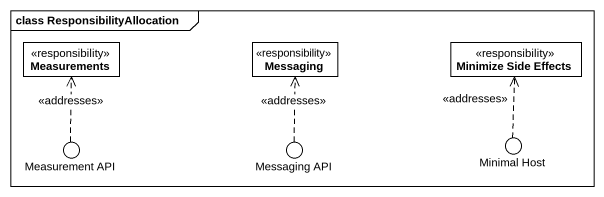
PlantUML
@startuml
mainframe class ResponsibilityAllocation
allowmixing
hide circle
hide empty members
class Measurements <<responsibility>>
class Messaging <<responsibility>>
class "Minimize Side Effects" as Minimize_Side_Effects <<responsibility>>
() "Measurement API" as Measurement_API
() "Messaging API" as Messaging_API
() "Minimal Host" as Minimal_Host
Measurement_API .up.> Measurements : <<addresses>>
Messaging_API .up.> Messaging : <<addresses>>
Minimal_Host .up.> Minimize_Side_Effects : <<addresses>>
@enduml
